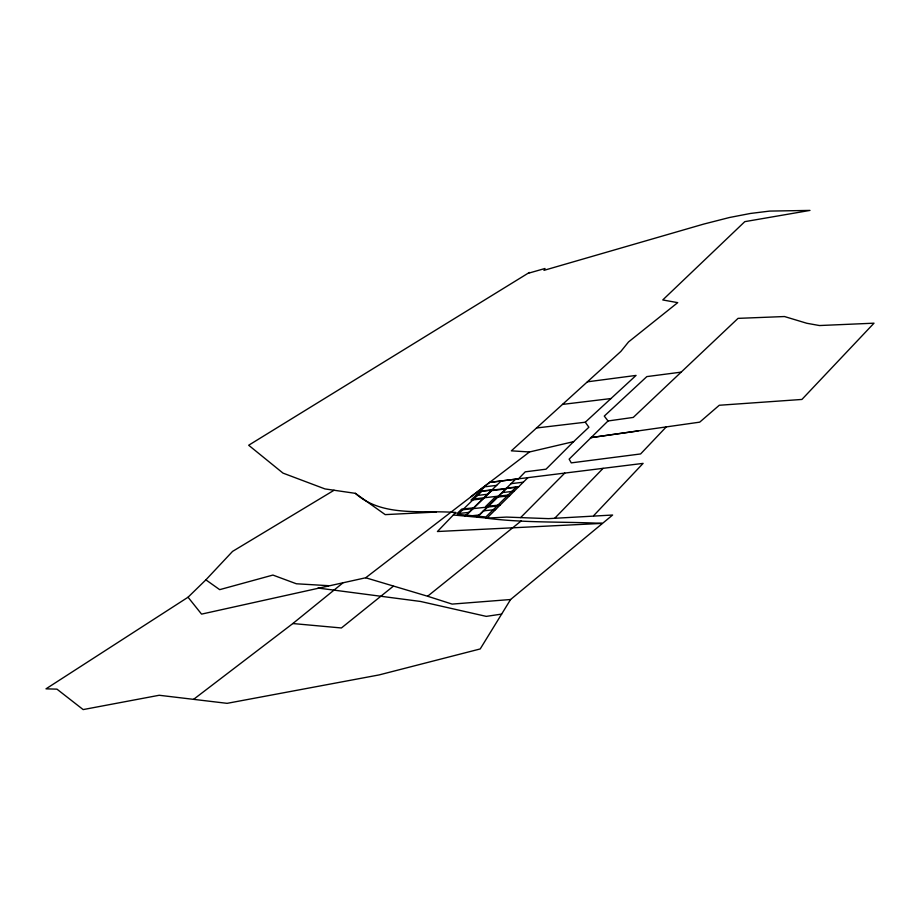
<?xml version="1.0" encoding="UTF-8"?>
<svg xmlns="http://www.w3.org/2000/svg" width="920" height="920" viewBox="0 0 920 920"><rect width="100%" height="100%" fill="white"/><g stroke="black" fill="none" stroke-linecap="round" stroke-linejoin="round"><path stroke-width="1.38" d="M536.521 427.984L585.281 422.222L588.892 427.225L573.62 441.634L529.495 451.973L511.359 450.834L620.851 351.44L628.544 341.929L677.706 302.645L662.745 299.954L744.797 221.651L809.98 210.415L769.683 211.083L750.409 213.463L729.514 217.499L703.616 224.112L543.996 270.342L545.008 268.49L529.149 273.022L529.368 272.458L248.676 445.245L282.992 473.11L324.967 488.922L355.35 493.338C382.697 517.684 421.923 509.806 455.722 512.497L437.437 531.518L602.151 523.388C563.511 521.514 524.641 523.066 486.116 518.155L506.563 517.086L548.573 518.639L612.616 515.028L510.588 599.518L480.217 648.945L379.109 674.923L227.113 703.34L159.206 695.267L83.156 709.584L56.959 689.149L46 688.838L188.048 597.218L205.884 579.853L232.553 551.402L334.075 490.245M593.641 515.683L643.103 463.381L489.67 482.39L365.7 577.771L201.56 614.123L188.048 597.218M666.23 426.926L640.607 453.951L571.274 462.875L569.146 459.126L608.028 420.969L633.27 417.416L738.047 318.366L784.484 316.537L806.84 323.276L819.456 325.542L874 323.184L801.918 399.441L719.279 405.26L699.706 422.153L590.421 437.69L638.043 430.94M455.722 512.497L453.33 514.993L486.921 518.109L527.873 477.675M554.76 518.236L603.094 468.349M520.616 517.603L564.765 473.098M573.62 441.634L546.02 469.188L525.251 471.834L518.443 478.848L489.612 482.425M476.905 517.178L515.648 479.182M465.072 516.085L501.181 480.964M466.405 515.177L491.648 490.613L506.138 488.888L479.573 514.947L472.293 515.717M585.281 422.222L636.065 375.417L587.385 381.823M193.591 699.349L292.836 623.542L342.827 582.969M365.7 577.771L427.604 596.24L521.295 520.87M393.254 586.259L341.412 627.969L292.836 623.542M470.959 496.662L529.495 451.973M501.618 614.1L486.266 616.377L420.543 601.461L318.032 588.041M681.156 372.14L646.829 376.602L604.279 416.093L608.028 420.969M562.511 404.409L610.972 398.555M496.65 485.38L484.771 486.795L470.982 500.123L482.873 498.778M511.094 483.655L523.296 482.206M480.205 491.211L492.085 489.819M506.541 488.129L518.742 486.691M475.605 495.65L487.496 494.281M501.952 492.614L514.165 491.211M473.926 498.939L508.104 495.052M509.565 495.753L494.914 497.409L485.61 506.529L500.273 504.93M473.558 507.84L461.656 509.139L456.941 513.682L468.855 512.405M462.725 509.76L496.949 506.046M483.345 510.864L495.592 509.553M510.588 599.518L452.122 604.095L427.604 596.24M436.275 512.049L385.204 514.625L355.35 493.338M328.543 585.683L296.366 583.774L272.918 575.069L219.696 589.651L205.884 579.853M515.947 487.324L485.886 516.959L457.941 514.395L481.792 491.326L515.947 487.324"/></g></svg>
